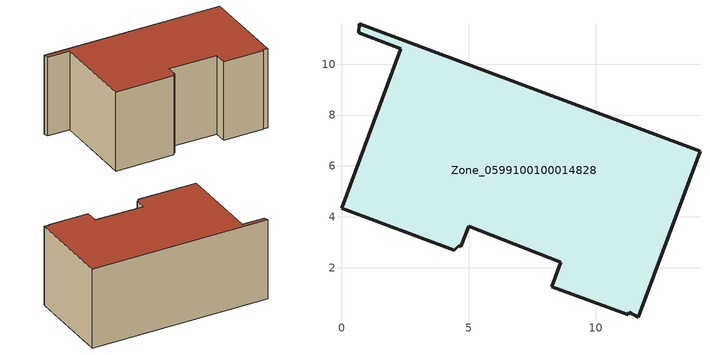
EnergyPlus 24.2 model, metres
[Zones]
Zone_0599100100014828
 floor ground (C_G): 0.69,11.59 14.1,6.58 11.66,0.05 11.32,0.24 11.27,0.14 8.26,1.26 8.61,2.21 5,3.62 4.7,2.83 4.61,2.86 4.43,2.69 0,4.33 2.33,10.61 0.67,11.23 z0
 wall outside (C_F): 14.1,6.58 0.69,11.59 0.67,11.23 2.33,10.61 0,4.33 4.43,2.69 4.61,2.86 4.7,2.83 5,3.62 8.61,2.21 8.26,1.26 11.27,0.14 11.32,0.24 11.66,0.05 14.1,6.58 z0:6.47
 roof outside (C_R): 4.61,2.86 4.7,2.83 5,3.62 8.61,2.21 8.26,1.26 11.27,0.14 11.32,0.24 11.66,0.05 14.1,6.58 0.69,11.59 0.67,11.23 2.33,10.61 0,4.33 4.43,2.69 z6.47
[BUILDING]
Pand.0599100100014828: North Axis=0; Terrain=City; Loads Convergence Tolerance Value=0.04; Temperature Convergence Tolerance Value=0.4; Solar Distribution=FullExterior; Maximum Number of Warmup Days=25; Minimum Number of Warmup Days=1
[Site:Location]
Rotterdam.The.Hague.AP_ZH_NLD Design_Conditions: Latitude=51.96; Longitude=4.45; Time Zone=1; Elevation=-4.5
[SITE:GROUNDTEMPERATURE:BUILDINGSURFACE]
18, 18, 18, 18, 18, 18, 18, 18, 18, 18, 18, 18
[MATERIAL] Thermal Absorptance=0.9; Solar Absorptance=0.7; Visible Absorptance=0.7
Name | Roughness | Thickness | Conductivity | Density | Specific Heat
G.D.2015-2018 | MediumSmooth | 0.15 | 0.0428571 | 540 | 1210
F.D.2015-2018 | Rough | 0.3 | 0.0666667 | 1920 | 840
R.D.2015-2018 | MediumRough | 0.2 | 0.0333333 | 1500 | 1000
[CONSTRUCTION]
C_G: G.D.2015-2018
C_F: F.D.2015-2018
C_R: R.D.2015-2018
[ZONE]
Zone_0599100100014828: Type=1; Multiplier=1; Ceiling Height=Autocalculate; Volume=Autocalculate; Floor Area=autocalculate; Part of Total Floor Area=Yes
[ZONEINFILTRATION:DESIGNFLOWRATE]
Infil_Zone_0599100100014828: Zone or ZoneList or Space or SpaceList=Zone_0599100100014828; Schedule=AlwaysOn; Design Flow Rate Calculation Method=Flow/Area; Flow Rate per Floor Area=0.0021; Constant Term Coefficient=1; Temperature Term Coefficient=0; Velocity Term Coefficient=0; Velocity Squared Term Coefficient=0
[HVACTEMPLATE:ZONE:IDEALLOADSAIRSYSTEM]
Zone_0599100100014828: Maximum Heating Supply Air Temperature=50; Minimum Cooling Supply Air Temperature=13; Maximum Heating Supply Air Humidity Ratio=0.0156; Minimum Cooling Supply Air Humidity Ratio=0.0077; Heating Limit=NoLimit; Cooling Limit=NoLimit; Dehumidification Control Type=ConstantSensibleHeatRatio; Cooling Sensible Heat Ratio=0.7; Dehumidification Setpoint=60; Humidification Control Type=None; Humidification Setpoint=30; Outdoor Air Method=None; Outdoor Air Flow Rate per Person=0.00944; Outdoor Air Flow Rate per Zone Floor Area=0; Outdoor Air Flow Rate per Zone=0; Demand Controlled Ventilation Type=None; Outdoor Air Economizer Type=NoEconomizer; Heat Recovery Type=None; Sensible Heat Recovery Effectiveness=0.7; Latent Heat Recovery Effectiveness=0.65
[ZONECONTROL:THERMOSTAT]
ThermostatControl_Zone_0599100100014828: Zone or ZoneList=Zone_0599100100014828; Control Type Schedule=DualSetpointControlType; Control 1=Thermostat_Zone_0599100100014828; Temperature Difference Between Cutout And Setpoint=0
[THERMOSTATSETPOINT:DUALSETPOINT]
Thermostat_Zone_0599100100014828: Heating Setpoint Temperature Schedule=HeatingSetpoint_Zone_0599100100014828; Cooling Setpoint Temperature Schedule=CoolingSetpoint_Zone_0599100100014828
[SCHEDULE:COMPACT]
HeatingSetpoint_Zone_0599100100014828: Through: 12/31, For: AllDays, Until: 24:00, 21
CoolingSetpoint_Zone_0599100100014828: Through: 12/31, For: AllDays, Until: 24:00, 24
DualSetpointControlType: Through: 12/31, For: AllDays, Until: 24:00, 4
AlwaysOn: Through: 12/31, For: AllDays, Until: 24:00, 1
